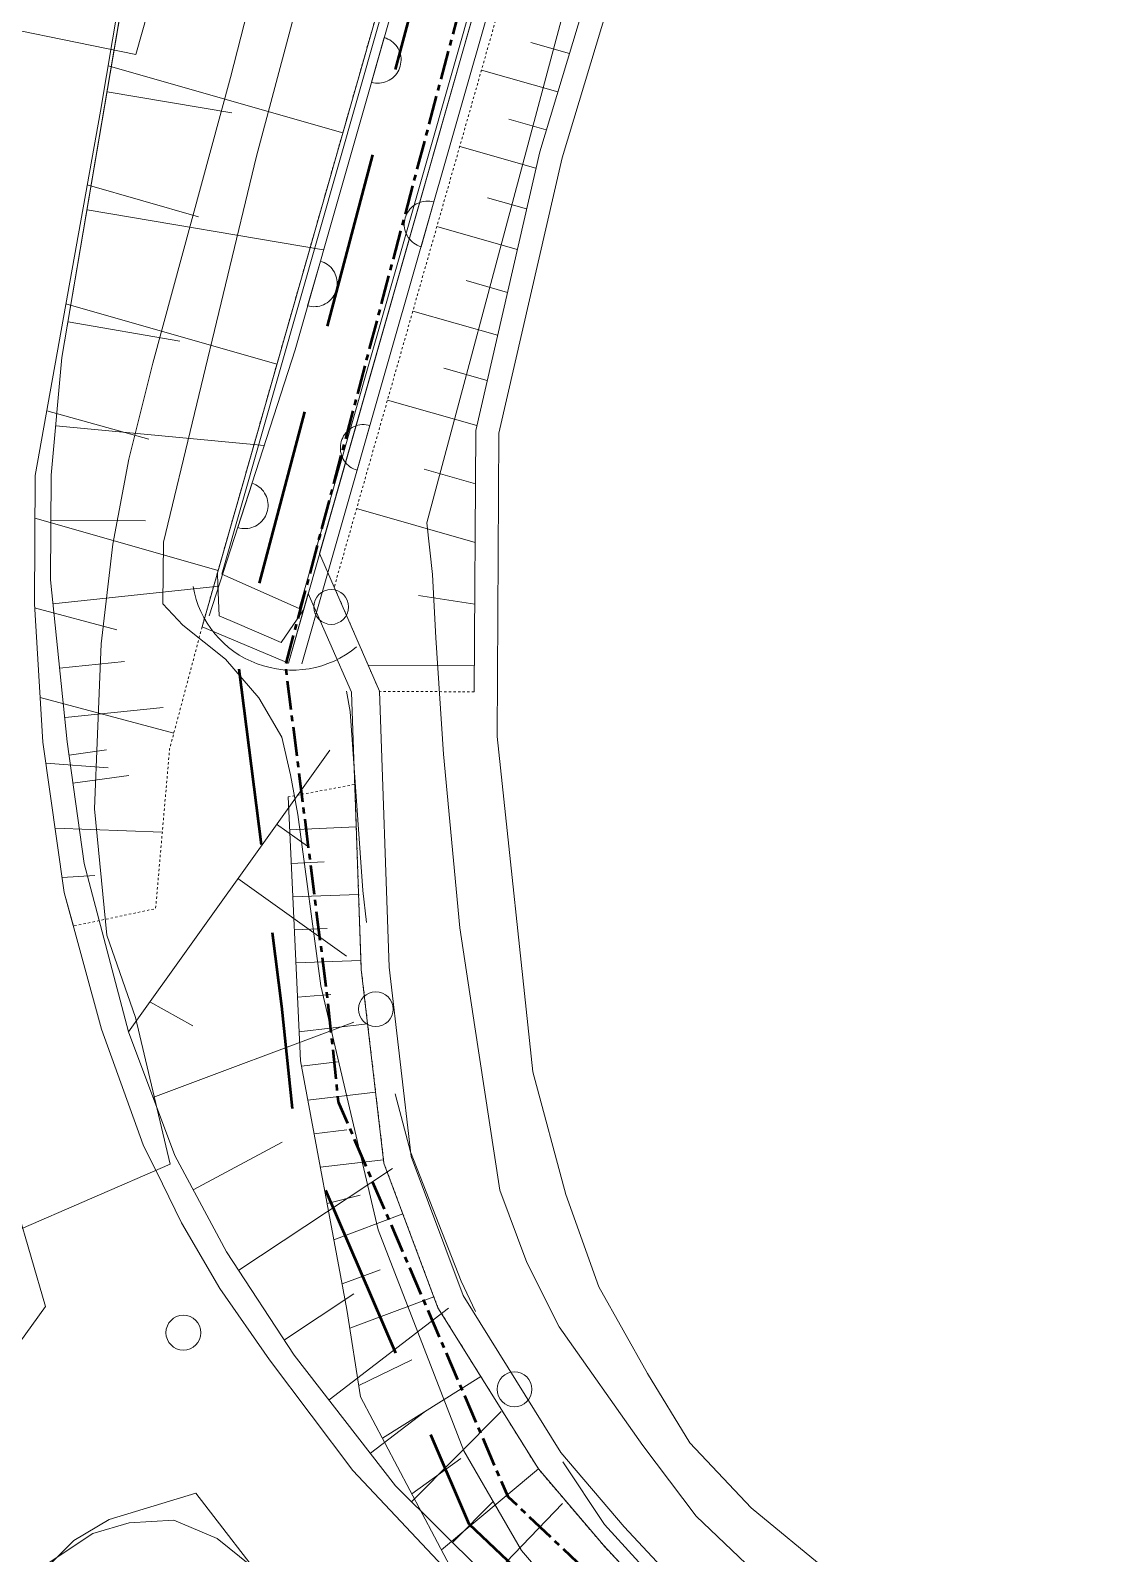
# Model space of a CAD drawing. Header units: millimetres. Extents: x 432273 to 1139245, y 170116 to 705940.
# Drawn here: x 575015 to 597911, y 526994 to 559749 of the extents above; entities that cross this region are included whole.
import ezdxf

# ---------------------------------------------------------------- set-up
doc = ezdxf.new("R2010")
doc.units = ezdxf.units.MM
doc.header["$LTSCALE"] = 100
for name, pattern in [('561019', [1, 0.5, -0.5]), ('56301', [0.5, 0.25, -0.25]), ('CENTER', [2, 1.25, -0.25, 0.25, -0.25]), ('DASHED', [19.049999999999997, 12.7, -6.35])]:
    doc.linetypes.add(name, pattern=pattern)
doc.layers.add('D-BGD', color=7, linetype='Continuous', lineweight=13)
doc.layers.add('S-SUV-ROW', color=8, linetype='Continuous', lineweight=18)
doc.linetypes.add('56111', pattern='A,1.25,[30,dgnlstyle-dm500.shx,S=0.004,R=0,X=0,Y=0],1.25', length=2.5)
doc.linetypes.add('56130', pattern='A,1,-0.375,[44,dgnlstyle-dm500.shx,S=0.0012,R=0,X=0,Y=0],-0.375', length=1.75)

# ---------------------------------------------------------------- blocks, each defined once
blk = doc.blocks.new('21311212131313131')
at = {"layer": 'D-BGD', "linetype": 'Continuous'}
for p, q in [((2510242.737455517, -1408975.29285055), (2508581.053305, -1407450.004276567)), ((2477398.823436591, -1407948.518006227), (2477180.379128029, -1408780.848052828)), ((2509630.850526223, -1410032.293428478), (2507851.508780933, -1407980.895696097)), ((2478234.169749421, -1408181.924384336), (2477800.634114638, -1409833.354427478)), ((2479056.371685331, -1408411.658056455), (2478842.656824071, -1409224.866685324)), ((2479884.394517016, -1408617.464631961), (2479451.428915181, -1410266.72329753)), ((2480762.459365742, -1408799.865019195), (2480540.068718152, -1409646.9986047)), ((2508616.799884786, -1410695.881822468), (2506628.451290749, -1408809.35881533)), ((2481640.524214465, -1408982.265406435), (2481183.927225945, -1410721.541082889)), ((2509464.950860657, -1409792.145270114), (2508566.01622771, -1408935.222660448)), ((2482566.514094413, -1409174.621259104), (2482331.985301517, -1410067.991638619)), ((2483492.503974373, -1409366.97711178), (2483010.985791296, -1411201.182953396)), ((2507257.573639761, -1411352.083761514), (2505892.003822279, -1409259.8124435)), ((2484469.034647503, -1409569.831802049), (2484221.705205845, -1410511.96259306)), ((2485445.565320639, -1409772.686492322), (2484937.765737054, -1411707.003814727)), ((2486699.975891773, -1409777.227592789), (2486405.828820204, -1410890.111878466)), ((2487956.64632471, -1409757.990635377), (2487283.337898402, -1412322.766571444)), ((2489282.332236295, -1409737.697197449), (2489122.756199004, -1410950.562147853)), ((2490608.018147874, -1409717.403759519), (2490643.022425037, -1412004.08762506)), ((2508444.212082994, -1410692.188594993), (2507657.984192286, -1409656.271332399)), ((2506459.18843542, -1412513.02572798), (2504431.907940632, -1409989.569236799)), ((2504909.044610028, -1412102.581596353), (2504195.296207308, -1410307.387611462)), ((2506138.983073452, -1411883.84333986), (2505563.479569842, -1410755.466353208)), ((2507585.085493736, -1411601.732368386), (2506678.594053553, -1410467.063676273)), ((2431794.898435929, -1410936.131317785, 366859.9801714554), (2484164.689498886, -1418731.205466438, 364369.9803060383)), ((2503015.617747032, -1412485.3892054), (2502428.895966555, -1411009.68795394)), ((2503708.310360137, -1414518.410619288), (2501457.893655203, -1411257.180336566)), ((2500025.950799099, -1413109.430656973), (2499823.949635434, -1411650.946503615)), ((2501461.061559726, -1412809.876018329), (2501272.757246384, -1411450.285548435)), ((2503961.178345371, -1412288.019726252), (2503637.213632732, -1411476.261591791)), ((2497073.719048606, -1413427.998645828), (2496995.698211683, -1412026.734436266)), ((2498557.380029604, -1413327.615307037), (2498353.369472023, -1411854.622973856)), ((2502238.339653379, -1412647.632611873), (2502044.583129923, -1411938.809681532)), ((2505187.119801359, -1413503.904685886), (2504167.811948549, -1412033.866878452)), ((2494222.615802484, -1413620.902056248), (2494125.56799725, -1412186.540103091)), ((2495292.181263042, -1414710.669195445), (2496911.135958818, -1412336.435676954)), ((2495656.774674724, -1413523.867991322), (2495577.811584452, -1412105.680790965)), ((2500034.172395365, -1416440.182811121), (2498323.235073859, -1412151.839170807)), ((2500743.506179419, -1412959.653337655), (2500645.929810164, -1412255.134681841)), ((2497815.549539108, -1413377.806976434), (2497745.041690479, -1412659.242840747)), ((2499297.571313553, -1413261.467321711), (2499190.162484041, -1412485.653860369)), ((2477875.243978754, -1417868.477346797), (2479209.489790988, -1412787.679371896)), ((2494939.695238604, -1413572.385023777), (2494895.692514725, -1412859.247735399)), ((2496365.246861675, -1413475.933318572), (2496326.000879874, -1412771.070466097)), ((2480982.64304255, -1418254.677155963), (2481736.649587551, -1413149.662831644)), ((2494105.064503795, -1413901.191847557), (2494564.19304587, -1413229.104866403)), ((2489657.358356101, -1415445.085505677, 362559.9804038677), (2483899.397766251, -1413718.011118292, 362439.9804103536)), ((2502001.24712983, -1415533.366136204), (2500939.487245404, -1413641.075080656)), ((2483013.565020568, -1418667.926991329), (2484212.71961432, -1414101.55535602)), ((2485637.807428885, -1418830.821372196), (2485966.298867618, -1414336.492592558)), ((2478432.536840109, -1417873.288066576), (2478832.492712846, -1415185.141027918)), ((2487632.319823533, -1419237.950144097), (2488673.539993227, -1415272.99160267)), ((2489464.659836017, -1418816.712123129), (2489011.20365477, -1415250.961697899)), ((2497980.529187645, -1416547.183363751), (2498480.761010815, -1415612.588263388)), ((2480445.156700602, -1418263.265870491), (2481077.754601161, -1415856.409766512)), ((2483399.510328211, -1418608.727828212), (2483762.332634248, -1416196.662461958)), ((2491487.359426471, -1419044.505102987), (2492192.347273679, -1416153.766408369)), ((2494289.619449089, -1418664.373802758), (2494327.352966683, -1416357.100756877)), ((2491906.493272506, -1418500.407186266), (2491644.740821144, -1416396.24816942)), ((2485317.387305798, -1419030.901718097), (2485883.036112909, -1416820.106023527)), ((2487676.021362587, -1418897.78039593), (2487640.026085258, -1416860.207356482)), ((2490849.611844668, -1418640.055045731), (2490677.756686671, -1417246.331403292)), ((2493314.622673152, -1418302.23712692), (2493126.506036138, -1417104.81824781)), ((2489562.920389331, -1419204.672687139), (2489996.391629231, -1417427.303314528)), ((2492715.913233599, -1418396.295445435), (2492584.654386393, -1417594.814913091)), ((2492893.078961411, -1418891.799170211), (2492969.665544286, -1417547.957553352)), ((2495348.801235585, -1418491.886997588), (2495290.392692626, -1417788.135745776))]:
    blk.add_line(p, q, dxfattribs=at)
at = {"layer": 'D-BGD', "linetype": 'Continuous', "flags": 128}
for points in [[(2507965.128724509, -1411971.667649674), (2510345.721413969, -1409634.750397413)], [(2527681.414552403, -1344903.898379376), (2526576.913774494, -1345601.177267056), (2520807.534907855, -1368549.682402829), (2516076.832254638, -1389900.724759329), (2514231.572312018, -1397846.701952279), (2513339.334558267, -1400078.38924363), (2512672.303952049, -1401430.129575514), (2511723.041009977, -1403114.1617791), (2510630.697128133, -1404578.501385551), (2509053.892183941, -1406109.380102453), (2507486.235756377, -1407502.762264522), (2504153.052249359, -1409678.447902626), (2501192.265242706, -1410855.25680977), (2497129.696943524, -1411418.649209515), (2491201.637456791, -1411747.428636293), (2488263.491214511, -1413097.377349653)], [(2528002.189471261, -1345411.253691194), (2527099.799760864, -1345980.90769795), (2521391.763022403, -1368688.244559238), (2516662.187194069, -1390033.063551608), (2514805.761354169, -1398026.509918549), (2513887.407663546, -1400322.563018534), (2513202.923706449, -1401710.350269366), (2512226.853236236, -1403441.269103488), (2511082.68688696, -1404975.282457199), (2509462.638840853, -1406549.750550417), (2507851.508780933, -1407980.895696097), (2504429.809254539, -1410214.147931357), (2501346.360946178, -1411440.091380078), (2497188.002962886, -1412016.027121028), (2491234.80035806, -1412347.002804364), (2489131.702168067, -1413325.280076758), (2489484.474894739, -1413418.077646409)], [(2528570.088193763, -1346156.497239417), (2527746.779990337, -1349241.046558259), (2524709.374694462, -1361186.895445859), (2521912.870801915, -1374571.106695263), (2519020.963670483, -1387296.590251264), (2516971.908168191, -1396316.642041555), (2516028.423800811, -1399599.891344768), (2515197.465043369, -1401736.300709896), (2514336.361326414, -1403648.72062015), (2513039.66421115, -1406081.94600418), (2512213.502585515, -1407428.654843722), (2510345.721413969, -1409634.750397413), (2506377.69163168, -1411841.390245344), (2504507.184259263, -1412174.050401574), (2499183.678784812, -1413285.240424268), (2493514.036220272, -1413668.843995262)], [(2488263.462073503, -1413097.488337582), (2475998.207547296, -1409877.121276027), (2460232.952090535, -1405740.663773951), (2448092.570939938, -1402519.241655747), (2446183.520984461, -1402012.254628363), (2441397.617162577, -1400764.878597199), (2433876.159302399, -1398804.304669345), (2428488.984378912, -1397551.541309077), (2423166.602850346, -1397142.535460528), (2413728.370848289, -1397381.757197911), (2410733.706387937, -1397329.299594214), (2401759.339793966, -1395675.766336207), (2389974.386778842, -1393316.981306479), (2377659.737088535, -1390857.466932077), (2370884.840918633, -1389242.886601584), (2369208.508051027, -1388843.916933565), (2358657.059380054, -1386011.749803726)], [(2358657.059380054, -1388083.1819775), (2368717.835114762, -1390783.558559456), (2377232.091736655, -1392811.091517477), (2389582.244064604, -1395278.640976011), (2401381.878326738, -1397639.762875999), (2410533.610798992, -1399325.410643293), (2413735.771747221, -1399382.015879742), (2423114.862658772, -1399144.619254756), (2428184.679485154, -1399533.925756357), (2433397.933094445, -1400746.199944997), (2445675.138339641, -1403946.761452847), (2459722.815118953, -1407674.210214534), (2464561.598405054, -1408943.694206076), (2466252.388685444, -1409387.059628187), (2475491.182257758, -1411811.231129057), (2488726.152341651, -1415286.440423277), (2488985.394772631, -1415271.034103983), (2489649.225701563, -1415230.866330585), (2489808.239061977, -1414842.520180651), (2490197.807685747, -1413887.24526089), (2489684.116131869, -1413549.029432423), (2489484.474894739, -1413418.077646409)], [(2437624.704471697, -1396042.495395068), (2437624.704471697, -1396042.495395068), (2463728.718576394, -1404128.916944107), (2479527.913592076, -1408543.412859067), (2485552.02018526, -1409794.800358492), (2491170.430293396, -1409708.794423177)], [(2496386.975876318, -1418227.358730811), (2495667.494336862, -1418439.988111515), (2492444.573221284, -1418964.837928252), (2489472.755185962, -1419212.176974124), (2486713.227904214, -1419250.82096407), (2478853.395428293, -1418012.478682346), (2477315.187574907, -1417786.027057343), (2468177.703031096, -1416438.790259334), (2458851.341394823, -1415176.261426179), (2454755.683846125, -1414621.402527566), (2441592.713866394, -1412601.536407841), (2441288.793496294, -1412554.863091731), (2434373.445010681, -1411298.888576841), (2431933.471118644, -1411024.531593156), (2430726.049514246, -1410916.462585706), (2428831.325926607, -1411010.138289135), (2427669.634476888, -1411320.416904849), (2422756.70555289, -1412666.632185807), (2421023.091145654, -1412724.240881622), (2414412.055220342, -1411780.783318314)], [(2507965.128724509, -1411971.667649674), (2505622.724683495, -1413811.9133804), (2504114.963112121, -1414918.873481613), (2502717.805431848, -1415771.731691894), (2501889.217970338, -1416198.241626982), (2501060.150316869, -1416625.628725435)], [(2441288.793496294, -1412554.863091731), (2441592.713866394, -1412601.536407841), (2454755.683846125, -1414621.402527566), (2458851.341394823, -1415176.261426179), (2468177.703031096, -1416438.790259334), (2477315.187574907, -1417786.027057343), (2478853.395428293, -1418012.478682346), (2486713.227904214, -1419250.82096407), (2489472.755185962, -1419212.176974124), (2492444.573221284, -1418964.837928252), (2495667.494336862, -1418439.988111515), (2498592.927930842, -1417575.576588374), (2501060.150316869, -1416625.628725435)], [(2511918.2850559, -1420185.956361202), (2510258.592458769, -1418715.339840329), (2509440.597906887, -1417535.634499865), (2509189.347510261, -1416759.669187315), (2509112.842979152, -1415797.776804523), (2509490.00983297, -1414863.073613895), (2510067.535342511, -1414112.156715166)], [(2507972.969683272, -1421001.64371304), (2504577.255974095, -1418655.907034713), (2502471.524378933, -1419320.372174561), (2502138.242472384, -1419425.210896281)]]:
    blk.add_lwpolyline(points, dxfattribs=at)
at = {"layer": 'D-BGD', "linetype": '56130', "flags": 128}
blk.add_lwpolyline([(2514622.547103461, -1246109.584390967), (2512893.221900224, -1246076.058012172), (2511007.794139144, -1246040.298072161), (2509122.846569995, -1246003.660968788), (2508538.343924178, -1245992.632819114), (2455835.197347997, -1246138.980726521), (2454668.736560267, -1255950.008128284), (2453065.61965814, -1269434.605314129), (2451493.7544711, -1286129.558277148), (2448677.525475227, -1311230.545793112), (2446125.953955965, -1331880.922084621), (2443096.552229786, -1352227.534884749), (2441273.763789459, -1368245.884962265), (2438168.086199054, -1395687.381591624), (2463869.998574408, -1403649.24129833), (2479646.172181975, -1408057.304739232), (2485599.614892431, -1409294.013232208), (2492122.857949135, -1409194.156224697), (2499317.424646148, -1408276.166924074), (2501939.271709581, -1407512.329788409), (2503905.387017649, -1406763.4532186), (2505752.379328482, -1405680.315227313), (2507219.10744688, -1404737.858173567), (2508591.490280627, -1403384.640912339), (2509935.590571872, -1401685.329610766), (2510922.448141532, -1399736.868520182), (2511901.045835306, -1397709.783172686), (2512596.290106982, -1395912.912559247), (2516142.058910173, -1380999.671623971), (2516436.130554646, -1379760.690311514), (2519187.266831798, -1366609.291805269), (2522979.40566646, -1351173.120882838), (2524671.515952447, -1344479.428805431), (2524926.280734827, -1344103.599211902), (2527762.703748247, -1339909.429601868), (2532672.782989978, -1322814.304546974), (2534881.598947912, -1317255.085069758), (2538710.999586049, -1310972.159883174), (2543848.631514769, -1302751.400003073), (2546419.359153654, -1297676.454101073), (2548058.677996431, -1293830.178780453), (2549288.464857101, -1290946.490306488), (2550142.7856211, -1288615.383194856), (2550802.915615333, -1286451.578019368), (2552060.930484941, -1282329.300423205), (2553583.436383714, -1272715.465467964), (2555409.243755489, -1262455.961742026), (2558253.263676069, -1246281.867809497), (2550721.829888273, -1246307.479687257), (2526587.932707722, -1246387.391619486), (2525836.3787448, -1246331.654922297), (2524047.66852824, -1246198.356710113), (2522257.600956349, -1246065.455469365), (2520621.068541617, -1245943.642644078)], dxfattribs=at)
at = {"layer": 'D-BGD', "linetype": 'Continuous', "flags": 128}
for points, elevation in [([(2441124.986473615, -1355814.403248399), (2439535.811422008, -1372974.136100403), (2437012.658290696, -1396286.098691348), (2437875.785146303, -1397491.651176098), (2439345.340859636, -1398251.679273951), (2442033.081364534, -1399179.250351777), (2462727.500458831, -1404717.892219523), (2487559.322234682, -1410808.024946091), (2488666.1761478, -1410660.39269952), (2490029.378905409, -1410563.032339258), (2492521.742500949, -1410343.931835052), (2496249.947027041, -1409914.426900083), (2498371.424519699, -1409548.151392974), (2500382.57839118, -1409200.143268199), (2501873.730300522, -1408935.699067349), (2503415.537675204, -1408320.492824294), (2504788.94881233, -1407600.559779856), (2507299.293768708, -1405745.087563247), (2508793.199601914, -1404565.560128268), (2510080.183837034, -1403162.17237479)], 361999.9804341352), ([(2511169.185538564, -1406918.51882321), (2509612.868145484, -1408307.848050398), (2507492.145382465, -1409591.1275594), (2502783.412826081, -1411534.783883777), (2497560.430084565, -1412878.849781587), (2493886.123757302, -1413447.304282084), (2493034.613346445, -1413624.137362806), (2492230.386537506, -1413829.135327009), (2491395.358573789, -1414344.462597522), (2490577.881531359, -1415073.464761723), (2489866.311684786, -1416010.929536371), (2489416.401487441, -1416447.514890959), (2488093.867734845, -1416462.255452662), (2479752.092808857, -1414634.028934753), (2461849.215075474, -1410251.928394992), (2441456.515313541, -1404999.303005425), (2428830.039298961, -1401659.979419152), (2426131.480128704, -1401022.895771936), (2424322.627677915, -1400961.793749357), (2423195.875453397, -1401283.219131283), (2421558.09282252, -1401927.967701738), (2417391.926468321, -1404011.319703613), (2416150.049660739, -1404515.969880012)], 361999.9804341352), ([(2489458.948197585, -1413514.687100674), (2475972.680850142, -1409973.730730291), (2460207.425393398, -1405837.273228199), (2448067.044242783, -1402615.851110011), (2446157.994287352, -1402108.864082651), (2441372.090465443, -1400861.488051441), (2433852.386932012, -1398901.874507471), (2428473.669891366, -1397650.321192609), (2423164.215283042, -1397242.691830457), (2413728.21779968, -1397481.996788347), (2410723.738101163, -1397428.726110701), (2401740.91362435, -1395773.982807277), (2389955.08344584, -1393414.71758563), (2377638.199236837, -1390955.119990722), (2370861.548740178, -1389339.579276348), (2369183.858517251, -1388941.006579762), (2358657.059380054, -1386115.250704661)], 360999.9804881846), ([(2358657.059380054, -1387979.67247549), (2368742.484648535, -1390686.46891325), (2377253.62958835, -1392713.438458822), (2389601.547397606, -1395180.90469686), (2401400.304496359, -1397541.546404906), (2410543.579085765, -1399225.984126807), (2413735.924795842, -1399281.776289297), (2423117.250226093, -1399044.462884794), (2428199.993972704, -1399435.145872819), (2433421.705464842, -1400648.630106851), (2445700.665036817, -1403850.151998603), (2459748.341816107, -1407577.60076027), (2464587.125102221, -1408847.084751819), (2466277.915382598, -1409290.450173922), (2475516.708954931, -1411714.621674804), (2488751.679038798, -1415189.83096901), (2489458.948197585, -1413514.687100674)], 360999.9804881846), ([(2447386.207663675, -1407835.023894835), (2464480.48329107, -1412046.934657058), (2478066.981617709, -1415227.787242808), (2484247.092146561, -1416770.988287736), (2486318.608637733, -1417241.51133605), (2488157.08759395, -1417552.539874493), (2490304.832163488, -1417754.702583612), (2492251.782843706, -1417796.781543133), (2493856.288750838, -1417829.239447813), (2496564.778896798, -1417502.727082505), (2498327.150293347, -1416853.220593473), (2501460.650483852, -1416037.730297512), (2502997.85301432, -1419379.356386386), (2499731.983429557, -1422054.747746274), (2499260.479902329, -1422938.947562643), (2498991.93782112, -1423504.461583914), (2499015.024345333, -1424326.5272378), (2499220.951127472, -1425201.944894103), (2499896.970518368, -1425855.892665338), (2501126.535479144, -1426462.880147899), (2506650.541199888, -1428788.083346361), (2525150.896323807, -1432628.556064179)], 362999.9803800859), ([(2358657.059380054, -1397317.573070537), (2370204.38603572, -1399282.350491999), (2385970.883097379, -1402291.989765106), (2408638.854739384, -1407699.16711853), (2413632.425313829, -1408525.549686528), (2415663.819947479, -1408511.252963209), (2417802.008502676, -1408176.926481878), (2420278.829946354, -1407473.921631576), (2422448.241497525, -1406709.792748615), (2424561.131013448, -1406009.34477918), (2427229.950800431, -1405738.637988071), (2429875.834252126, -1406167.898961579), (2444511.619894727, -1409112.603281381), (2457963.521949249, -1412266.514421437), (2472321.969007106, -1415892.761293751), (2477619.802402396, -1417273.32171465), (2476867.825666507, -1421362.533022461), (2493699.00585645, -1426858.883586684), (2500294.802867422, -1428740.230631949), (2508409.711016967, -1431228.608203084), (2514811.505696376, -1432683.400361362)], 363999.9803260367)]:
    blk.add_lwpolyline(points, dxfattribs=dict(at, elevation=elevation))
at = {"layer": 'D-BGD', "linetype": '561019', "flags": 128}
for points in [[(2493514.036220272, -1413668.843995262), (2493396.217966244, -1413107.289168527), (2493214.704448774, -1412237.255975146), (2497188.002962886, -1412016.027121028), (2501346.360946178, -1411440.091380078), (2504429.809254539, -1410214.147931357), (2507851.508780933, -1407980.895696097), (2509462.638840853, -1406549.750550417), (2511082.68688696, -1404975.282457199), (2512226.853236236, -1403441.269103488), (2513202.923706449, -1401710.350269366), (2513887.407663546, -1400322.563018534), (2514805.761354169, -1398026.509918549), (2516662.187194069, -1390033.063551608), (2521391.763022403, -1368688.244559238), (2527099.799760864, -1345980.90769795), (2528002.189471279, -1345411.253691205), (2528376.381439578, -1345902.249953608), (2528570.088193763, -1346156.497239417)], [(2358657.059380054, -1391588.397457373), (2378520.402744412, -1395818.098433073), (2391019.193612248, -1398524.343463233), (2399191.304862062, -1400293.890909022), (2410094.226581501, -1402904.003817179), (2412208.243886264, -1403398.93343396), (2413642.890025312, -1403762.498034757), (2415055.958135461, -1403936.404035089), (2416507.451163176, -1403511.164404756), (2420020.229328505, -1401475.976998259), (2420955.427054524, -1401058.807848077), (2422110.985056798, -1400793.053165344), (2424705.193344572, -1400254.633625473), (2428184.679485154, -1399533.925756357), (2433397.933094445, -1400746.199944997), (2445675.138339641, -1403946.761452847), (2459722.815118953, -1407674.210214534), (2475491.182257758, -1411811.231129057), (2489892.16934891, -1415593.010450597), (2490120.57714414, -1415648.50705503), (2492535.409833106, -1416237.431851967), (2495974.57803068, -1416467.105151469), (2496252.971710042, -1417655.80309383), (2496386.975876318, -1418227.358730811)], [(2491170.430293396, -1409708.794423177), (2491201.637456791, -1411747.428636293), (2488979.995224826, -1412768.175333454), (2476125.166261534, -1409393.508354509), (2460360.524171475, -1405257.211781787), (2446310.702891408, -1401528.699092621), (2436838.266269651, -1399059.680674403), (2437624.704471697, -1396042.495395068)]]:
    blk.add_lwpolyline(points, dxfattribs=at)
at = {"layer": 'D-BGD', "linetype": '56111'}
for points in [[(2358657.059380054, -1386011.749803726), (2369208.508051027, -1388843.916933565), (2377659.737088535, -1390857.466932077), (2389974.386778842, -1393316.981306479), (2401759.339793966, -1395675.766336207), (2410733.706387937, -1397329.299594214), (2413728.370848289, -1397381.757197911), (2423166.602850346, -1397142.535460528), (2428488.984378912, -1397551.541309077), (2433876.159302399, -1398804.304669345), (2446183.520984474, -1402012.25462837), (2460232.952090535, -1405740.663773951), (2475998.207547296, -1409877.121276027), (2490635.016712126, -1413719.596092822)], [(2489892.16934891, -1415593.010450597), (2475491.182257758, -1411811.231129057), (2459722.815118953, -1407674.210214534), (2445675.138339641, -1403946.761452847), (2433397.933094445, -1400746.199944997), (2428184.679485154, -1399533.925756357), (2423114.862658772, -1399144.619254756), (2413735.771747221, -1399382.015879742), (2410533.610798992, -1399325.410643293), (2401381.878326738, -1397639.762875999), (2389582.244064604, -1395278.640976011), (2377232.091736655, -1392811.091517477), (2368717.835114762, -1390783.558559456), (2358657.059380054, -1388083.1819775)]]:
    blk.add_lwpolyline(points, dxfattribs=at)
at = {"layer": 'D-BGD', "linetype": 'Continuous', "extrusion": (0.02109114860081024, -0.003307466639105525, 0.9997720860851886), "elevation": 419457.5588965641}
blk.add_lwpolyline([(-998134.406912772, -2690298.927858864), (-998406.9951743246, -2690161.513794109), (-1000845.836018594, -2688284.773452933), (-1001964.634950108, -2687116.861785171)], dxfattribs=at)
at = {"layer": 'D-BGD', "linetype": 'Continuous'}
for points, elevation in [([(2481623.252533555, -1411051.476559917), (2480655.800635596, -1410796.606559843), (2480647.035698018, -1410839.689916959), (2480641.382442515, -1410883.336686509), (2480639.801252958, -1410925.792541754), (2480640.851553549, -1410969.68897282), (2480647.72824683, -1411013.354873454), (2480656.442487399, -1411055.746639273), (2480670.105957286, -1411097.427682713), (2480686.964329744, -1411137.437619907), (2480706.537412848, -1411176.653614222), (2480731.142945796, -1411212.924367466), (2480757.586026001, -1411247.920985896), (2480787.307229276, -1411279.011979374), (2480820.223335138, -1411308.431866603), (2480854.580016826, -1411335.220263691), (2480891.734629641, -1411358.980199204), (2480929.535875407, -1411377.39393395), (2480970.051831818, -1411395.013725823), (2481012.091584552, -1411407.767508857), (2481055.174941653, -1411416.532446443), (2481097.944547834, -1411421.705510011), (2481141.277566455, -1411423.766891507), (2481185.173997529, -1411422.71659092), (2481227.482542851, -1411416.236869065), (2481270.354500598, -1411406.645465128), (2481312.432515483, -1411394.339350563), (2481352.045481229, -1411376.123622775), (2481391.261475558, -1411356.550539667), (2481427.532228791, -1411331.945006734), (2481462.048655279, -1411306.379089905), (2481494.497004086, -1411276.260915185), (2481523.916891301, -1411243.344809324), (2481550.705288396, -1411208.988127646), (2481573.107868598, -1411172.230486262), (2481592.878958652, -1411134.03226905), (2481609.621587141, -1411093.036120712), (2481623.252533555, -1411051.476559917)], 362415.9804116507), ([(2477142.709670418, -1411938.972698676), (2478109.284405005, -1412193.362506807), (2478118.926505956, -1412150.759341637), (2478124.099569531, -1412107.989735459), (2478126.16095103, -1412064.656716835), (2478124.233487067, -1412020.280093826), (2478117.753765216, -1411977.971548518), (2478108.162361274, -1411935.099590761), (2478095.856246703, -1411893.021575876), (2478077.640518914, -1411853.408610126), (2478058.067435825, -1411814.192615811), (2478033.94209482, -1411777.044699184), (2478008.376177987, -1411742.5282727), (2477977.777811325, -1411710.95708728), (2477945.738868851, -1411682.017391993), (2477911.382187163, -1411655.228994901), (2477873.74738239, -1411632.346222765), (2477835.549165194, -1411612.5751327), (2477795.430180228, -1411596.312696149), (2477752.993456064, -1411582.201557792), (2477709.910098948, -1411573.436620207), (2477667.140492767, -1411568.263556643), (2477623.807474146, -1411566.202175151), (2477580.308014517, -1411568.609831053), (2477537.122305822, -1411574.609360965), (2477494.250348061, -1411584.200764899), (2477453.049496563, -1411596.987071409), (2477413.039559372, -1411613.845443872), (2477373.823565072, -1411633.418526979), (2477337.55281181, -1411658.024059923), (2477302.556193395, -1411684.467140129), (2477271.465199902, -1411714.188343407), (2477241.1681493, -1411746.624257323), (2477215.256915593, -1411781.46113095), (2477191.496980076, -1411818.615743772), (2477172.60305338, -1411857.294152922), (2477155.46345346, -1411896.932945945), (2477142.709670418, -1411938.972698676)], 362393.9804128399), ([(2486457.317120778, -1412327.497666555), (2485490.345414747, -1412071.750503093), (2485480.703313796, -1412114.35366827), (2485476.407413608, -1412157.60346639), (2485473.468868736, -1412200.456293069), (2485475.396332685, -1412244.832916074), (2485481.876054551, -1412287.141461393), (2485491.467458477, -1412330.01341915), (2485503.773573063, -1412372.091434028), (2485521.112137464, -1412411.224207846), (2485541.562383941, -1412450.920394104), (2485565.687724947, -1412488.06831072), (2485591.253641779, -1412522.584737211), (2485620.974845054, -1412553.675730693), (2485653.890950915, -1412583.095617914), (2485688.247632604, -1412609.884015003), (2485725.402245419, -1412633.643950523), (2485764.080654558, -1412652.537877208), (2485803.719447596, -1412669.677477139), (2485845.75920033, -1412682.431260169), (2485888.362365503, -1412692.073361139), (2485932.009135043, -1412697.726616645), (2485974.464990291, -1412699.307806195), (2486018.841613307, -1412697.380342235), (2486062.027321988, -1412691.380812316), (2486104.899279749, -1412681.789408382), (2486146.100131261, -1412669.003101875), (2486186.110068452, -1412652.144729409), (2486225.326062752, -1412632.571646309), (2486261.596816, -1412607.966113357), (2486296.593434429, -1412581.523033159), (2486328.561591295, -1412552.282021816), (2486357.981478509, -1412519.365915962), (2486384.769875605, -1412485.00923428), (2486407.652647749, -1412447.374429516), (2486427.423737817, -1412409.176212308), (2486443.68617435, -1412369.057227339), (2486457.317120778, -1412327.497666555)], 362464.9804090024), ([(2481977.33767008, -1413211.882123231), (2482944.78956804, -1413466.752123315), (2482953.554505618, -1413423.668766196), (2482959.207761121, -1413380.021996645), (2482960.788950678, -1413337.566141401), (2482958.861486714, -1413293.189518392), (2482952.381764864, -1413250.880973077), (2482943.270552864, -1413207.131851943), (2482930.484246365, -1413165.931000431), (2482913.14568195, -1413126.798226624), (2482893.572598846, -1413087.582232305), (2482869.44725784, -1413050.434315685), (2482843.00417765, -1413015.437697255), (2482813.28297436, -1412984.346703777), (2482780.366868498, -1412954.926816552), (2482746.010186825, -1412928.138419464), (2482708.375382053, -1412905.255647324), (2482670.177164856, -1412885.484557259), (2482630.058179891, -1412869.222120715), (2482588.498619099, -1412855.591174293), (2482545.415261983, -1412846.826236712), (2482501.768492414, -1412841.172981198), (2482459.312637181, -1412839.591791648), (2482414.936014179, -1412841.519255611), (2482372.627468857, -1412847.998977462), (2482328.878347723, -1412857.110189458), (2482287.677496225, -1412869.896495971), (2482248.544722407, -1412887.23506038), (2482209.328728092, -1412906.808143483), (2482172.180811472, -1412930.933484482), (2482137.184193042, -1412957.376564684), (2482106.093199565, -1412987.097767969), (2482076.673312336, -1413020.013873824), (2482049.884915255, -1413054.370555508), (2482027.002143111, -1413092.005360273), (2482007.231053042, -1413130.203577477), (2481990.968616495, -1413170.322562443), (2481977.33767008, -1413211.882123231)], 362429.9804108941), ([(2486784.121233378, -1414583.552300252), (2487741.866940943, -1414870.730035394), (2487752.866397238, -1414827.729898783), (2487759.396816128, -1414784.563321171), (2487763.212524374, -1414742.190686428), (2487762.162223783, -1414698.29425536), (2487757.520049189, -1414654.711575231), (2487750.163163951, -1414611.922837978), (2487737.857049379, -1414569.844823092), (2487722.356032236, -1414529.437914463), (2487704.140304447, -1414489.824948714), (2487680.495155398, -1414451.79986871), (2487656.286593895, -1414416.886470781), (2487627.52577449, -1414384.041150546), (2487595.089860571, -1414353.744099948), (2487562.57072614, -1414325.681568042), (2487525.896305252, -1414301.044469145), (2487488.178279998, -1414280.396215703), (2487449.019678917, -1414262.379452392), (2487406.582954737, -1414248.268314039), (2487364.459981506, -1414237.749049693), (2487321.293403894, -1414231.21863081), (2487278.920769158, -1414227.402922557), (2487234.14717471, -1414227.973031202), (2487191.441657943, -1414233.095397738), (2487148.652920693, -1414240.452282977), (2487106.177934377, -1414251.401042226), (2487066.167997187, -1414268.259414696), (2487025.677868053, -1414285.994950542), (2486989.010143375, -1414309.243128164), (2486952.739390127, -1414333.848661101), (2486920.771233276, -1414363.089672452), (2486889.597019287, -1414395.045394425), (2486862.411650761, -1414428.044720791), (2486837.774551871, -1414464.719141679), (2486817.12629843, -1414502.437166941), (2486799.109535107, -1414541.595768025), (2486784.121233378, -1414583.552300252)], 362509.9804065701)]:
    blk.add_lwpolyline(points, close=True, dxfattribs=dict(at, elevation=elevation))
at = {"layer": 'D-BGD', "linetype": 'Continuous', "extrusion": (-0.07288577309691005, -0.216910404849273, 0.9734667638641755), "elevation": 477976.1704806096}
blk.add_lwpolyline([(2804692.617699361, -449480.540340191), (2809225.55485838, -449174.6343397708), (2811127.609464004, -449043.5317681577)], dxfattribs=at)
at = {"layer": 'D-BGD', "linetype": 'Continuous', "flags": 128}
blk.add_lwpolyline([(2489484.474894739, -1413418.077646409), (2489615.229631328, -1413452.036399138), (2490635.016712126, -1413719.596092822), (2489892.16934891, -1415593.010450597), (2488858.661404981, -1415321.35955987), (2488726.152341651, -1415286.440423277), (2488985.394772619, -1415271.034103976), (2489649.225701563, -1415230.866330585), (2489808.239061977, -1414842.520180651), (2490197.807685747, -1413887.24526089), (2489684.116131869, -1413549.029432423)], close=True, dxfattribs=at)
at = {"layer": 'D-BGD', "linetype": 'Continuous'}
for points in [[(2510098.038979098, -1409135.48756296, 363039.980377924), (2508277.078433578, -1411045.723657988, 363069.9803763025), (2505513.076388631, -1413283.332052788, 363219.9803681951), (2503322.425435695, -1414785.978930651, 363699.9803422514), (2501274.358965621, -1415944.867680946, 363729.9803406299), (2498635.072901239, -1416996.708067019, 363779.9803379275), (2495038.913511516, -1418026.337190089, 364099.9803206317), (2492427.731107299, -1418443.740707209, 364139.9803184696), (2488952.193634982, -1418878.180521593, 364199.9803152267), (2486699.940359618, -1418910.655668058, 364499.9802990119), (2484164.689498886, -1418731.205466438, 364369.9803060383)], [(2508524.310353144, -1415342.207613021, 363169.9803708976), (2510651.44587604, -1413622.383884142, 363069.9803763025), (2512658.657762576, -1411517.698746606, 363039.980377924), (2514351.82220498, -1409674.30690173, 363009.9803795454), (2516212.154659549, -1407067.400296246, 362979.980381167), (2517387.343125262, -1404712.441417358, 362919.98038441), (2518154.11016881, -1402749.518132847, 362919.98038441), (2518645.436434211, -1400852.415582706, 362919.98038441), (2521057.377387309, -1391365.238421908, 362849.9803881934), (2524781.23712821, -1374650.187212623, 363009.9803795454), (2527701.397144808, -1361610.699255807, 362919.98038441), (2531002.640166455, -1348312.414621412, 362819.9803898148), (2532356.255318028, -1343569.849556809, 362879.9803865718)], [(2358657.059380054, -1385899.03330435, 362198.3528387563), (2367716.71715599, -1388272.363218088, 362249.980420623), (2369639.493713218, -1388675.140940644, 362259.9804200825), (2383007.243561621, -1391432.992251272, 362339.9804157585), (2396809.155801272, -1394189.112189868, 362149.9804260279), (2410140.346015241, -1396847.146708779, 361959.9804362972), (2412057.679758805, -1397155.741764049, 362349.980415218), (2413852.593250912, -1397146.510971566, 362239.9804211634), (2418068.085470343, -1397151.351127364, 362519.9804060296), (2427034.904812947, -1396952.750570528, 362239.9804211634), (2435746.658070003, -1399156.802851891, 362539.9804049486), (2467870.628835187, -1407428.548938953, 362319.9804168395), (2484409.931709282, -1411785.822033018, 362439.9804103536), (2488801.631422587, -1412947.360408371, 362509.9804065701), (2490645.271965016, -1413432.220344317, 362539.9804049486)], [(2489657.358356101, -1415445.085505677, 362559.9804038677), (2483899.397766251, -1413718.011118292, 362439.9804103536), (2467368.86652593, -1409365.539943638, 362319.9804168395), (2446158.453446017, -1403898.975655402, 362459.9804092726), (2435244.895760761, -1401093.793856575, 362539.9804049486), (2426808.391971081, -1398949.220328885, 362239.9804211634), (2418087.369685139, -1399156.97514103, 362519.9804060296), (2413849.532278754, -1399151.302780197, 362239.9804211634), (2411906.97411163, -1399159.510056898, 362349.980415218), (2409789.365890353, -1398821.079969415, 361959.9804362972), (2396769.34388391, -1396219.386694828, 362139.9804265684), (2382607.603348418, -1393391.687548663, 362339.9804157585), (2367263.614935063, -1390224.592186014, 362249.980420623), (2358657.059380054, -1387969.96389226, 362201.0003897436)], [(2396809.155801272, -1394189.112189868, 362149.9804260279), (2410140.346015241, -1396847.146708779, 361959.9804362972), (2412057.679758805, -1397155.741764049, 362349.980415218), (2413852.593250912, -1397146.510971566, 362239.9804211634), (2418068.085470343, -1397151.351127364, 362519.9804060296), (2427034.904812947, -1396952.750570528, 362239.9804211634), (2435746.658070003, -1399156.802851891, 362539.9804049486), (2467870.628835187, -1407428.548938953, 362319.9804168395), (2484409.931709282, -1411785.822033018, 362439.9804103536)], [(2483899.397766251, -1413718.011118292, 362439.9804103536), (2467368.86652593, -1409365.539943638, 362319.9804168395), (2446158.453446017, -1403898.975655402, 362459.9804092726), (2435244.895760761, -1401093.793856575, 362539.9804049486), (2426808.391971081, -1398949.220328885, 362239.9804211634), (2418087.369685139, -1399156.97514103, 362519.9804060296), (2413849.532278754, -1399151.302780197, 362239.9804211634), (2411906.97411163, -1399159.510056898, 362349.980415218), (2409789.365890353, -1398821.079969415, 361959.9804362972), (2396769.34388391, -1396219.386694828, 362139.9804265684)], [(2495038.913511516, -1418026.337190089, 364099.9803206317), (2492427.731107299, -1418443.740707209, 364139.9803184696), (2488952.193634982, -1418878.180521593, 364199.9803152267), (2486699.940359618, -1418910.655668058, 364499.9802990119), (2484164.689498886, -1418731.205466438, 364369.9803060383), (2431794.898435929, -1410936.131317785, 366859.9801714554), (2426888.302868513, -1410381.949667002, 366859.9801714554), (2426098.09058502, -1410450.974872691, 366909.980168753), (2425497.716735413, -1410589.723565148, 366939.9801671315), (2423007.414521363, -1410765.491050724, 367039.9801617266), (2416854.233016206, -1411238.93930303, 367139.9801563217), (2413876.306403186, -1411409.971831194, 367139.9801563217), (2397109.141936691, -1408364.407128158, 366779.9801757794), (2396549.039163137, -1408262.992888371, 366779.9801757794), (2358657.059380054, -1400854.497146404, 366965.2052396154)], [(2514510.629866088, -1402886.812876403, 362949.9803827884), (2513247.725062528, -1405193.752561236, 362979.980381167), (2511628.129472481, -1407465.031778656, 363009.9803795454), (2510098.038979098, -1409135.48756296, 363039.980377924), (2508277.078433578, -1411045.723657988, 363069.9803763025), (2505513.076388631, -1413283.332052788, 363219.9803681951), (2503322.425435695, -1414785.978930651, 363699.9803422514), (2501274.358965621, -1415944.867680946, 363729.9803406299), (2498635.072901239, -1416996.708067019, 363779.9803379275), (2492490.634304287, -1412789.384887905, 362119.9804276494)], [(2504494.72699178, -1409408.338017862, 362049.9804314328), (2503846.513781527, -1409726.104563788, 362059.9804308923), (2501087.371042774, -1410871.936306381, 361979.9804352163), (2499850.820347366, -1411233.577286172, 361931.9804378107)], [(2496177.283093236, -1411925.576947955, 361910.9804389456), (2495491.030453054, -1412015.032311543, 361919.9804384593), (2491646.893051094, -1412373.090998959, 361979.9804352163), (2491216.271836839, -1412459.983742991, 362059.9804308923)], [(2512615.689249859, -1420842.490664249, 363309.9803633307), (2509595.358416836, -1417946.407142272, 363349.9803611687), (2509131.227069394, -1417190.707461637, 363349.9803611687), (2508524.310353144, -1415342.207613021, 363169.9803708976)]]:
    blk.add_polyline3d(points, dxfattribs=at)
for centre, radius in [((2506148.209561686, -1408531.741260476, 362023.8958165344), 374.9999797314939), ((2498036.773124525, -1411685.095419745, 361886.3836883747), 374.9999797314937), ((2489408.290164899, -1412824.91628788, 362396.9752920938), 374.9999797314941), ((2505079.248807296, -1415679.327250769, 363539.9803508993), 374.999979731494)]:
    blk.add_circle(centre, radius, dxfattribs=at)
blk.add_arc((2488619.936908236, -1413680.361857167), 2165.047515251064, 280.8578594599272, 40.85931501600366, dxfattribs=at)
at = {"layer": 'S-SUV-ROW', "color": 6, "linetype": 'DASHED', "lineweight": 50, "ltscale": 3, "flags": 128}
blk.add_lwpolyline([(2451905.25268507, -1405386.878534079), (2490643.027396202, -1414803.399071217), (2498013.522688627, -1413716.998825669), (2500322.442610025, -1413426.13802588), (2509060.372698307, -1409450.206026793), (2514109.394906759, -1403895.143857718), (2517011.351529598, -1397221.064272881), (2521292.977415323, -1378451.365292668), (2521496.954669476, -1377416.774300933), (2525337.745712519, -1357542.241395593), (2528788.900542259, -1346225.903357506), (2529407.831593513, -1344046.755127668), (2529854.500320673, -1342528.419377446), (2530475.344736099, -1339993.964877844), (2532484.443734646, -1332934.312587857), (2535972.391584158, -1321773.176170945), (2541547.292576551, -1310691.255181909), (2548816.934524775, -1300016.209100842), (2552785.014995337, -1291003.648532987), (2555042.011166573, -1283135.996769071), (2555856.86573863, -1276201.509893417), (2556106.096111059, -1268116.56681335), (2556692.434120178, -1264075.715257287), (2557705.720607758, -1259492.245287061), (2558002.946157694, -1256436.892857194), (2559272.566591263, -1244195.677583694), (2533191.190428257, -1243967.811391711), (2476233.129061222, -1243353.268914104)], dxfattribs=at)
at = {"layer": 'S-SUV-ROW', "color": 6, "linetype": 'CENTER', "lineweight": 50, "ltscale": 5, "flags": 128}
blk.add_lwpolyline([(2452141.457854986, -1404415.175385237), (2490689.933580637, -1413785.680429816), (2497878.10380888, -1412726.154632449), (2500046.640851736, -1412452.978238225), (2508458.830248356, -1408625.264733195), (2513258.231729031, -1403344.841614008), (2516057.125228167, -1396907.792274475), (2520314.728641033, -1378243.402491212), (2520515.477519035, -1377225.186113358), (2524365.892920256, -1357300.851065397), (2527829.58155179, -1345943.414686799), (2528447.160186768, -1343769.028079033), (2528888.676445007, -1342268.206824303), (2529508.467251539, -1339738.053440452), (2531526.142848492, -1332648.264356732), (2535042.308258533, -1321396.834146857), (2540683.612241745, -1310182.915710688), (2547938.711580515, -1299529.224605083), (2551842.478613615, -1290662.736869216), (2554058.341666698, -1282938.470837474), (2554858.668700218, -1276127.614642859), (2555108.318016768, -1268029.081160426), (2555708.07620573, -1263895.74207437), (2556716.26456666, -1259335.332819939), (2557007.953106642, -1256336.898501158), (2558164.48570919, -1245186.034680009), (2533181.427836895, -1244967.764208913), (2476222.340304375, -1244353.210659742)], dxfattribs=at)

msp = doc.modelspace()

# ---------------------------------------------------------------- block references
at = {"layer": 'D-BGD', "linetype": '56301', "rotation": 268.807065034117}
msp.add_blockref('21311212131313131', (2045832.052429549, 3006806.859927195, 354000.0000000001), dxfattribs=at)

doc.saveas('drawing.dxf')
